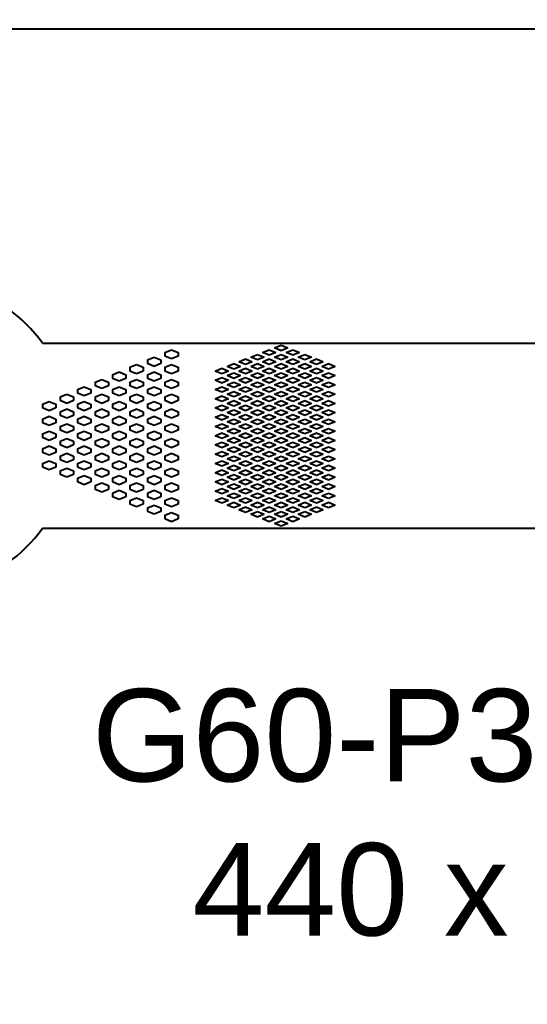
# Model space of a CAD drawing. Header units: inches. Extents: x -271009 to 5700, y -37000 to 38138.
# Drawn here: x -138963 to -136178, y -5405 to 0 of the extents above; entities that cross this region are included whole.
import ezdxf

# ---------------------------------------------------------------- set-up
doc = ezdxf.new("R2010")
doc.units = ezdxf.units.IN
doc.header["$MEASUREMENT"] = 0
doc.styles.get("Standard").update_dxf_attribs({"font": 'arial.ttf'})

msp = doc.modelspace()

# ---------------------------------------------------------------- linework, layer by layer
for p, q in [((-138837.1, -1776.3), (-135880.8, -1776.3)), ((-138165.7, -1827), (-138129.1, -1811.8)), ((-138165.7, -1827), (-138165.7, -1847.3)), ((-138129.1, -1811.8), (-138092.6, -1827)), ((-138092.6, -1827), (-138092.6, -1847.3)), ((-137694.7, -1852.4), (-137658.2, -1837.2)), ((-137658.2, -1837.2), (-137621.6, -1852.4)), ((-137629.8, -1827), (-137593.2, -1811.8)), ((-137593.2, -1842.2), (-137629.8, -1827)), ((-137593.2, -1811.8), (-137556.7, -1827)), ((-137556.7, -1827), (-137593.2, -1842.2)), ((-137564.8, -1801.6), (-137528.3, -1786.4)), ((-137528.3, -1816.9), (-137564.8, -1801.6)), ((-137564.8, -1852.4), (-137528.3, -1837.2)), ((-137528.3, -1786.4), (-137491.7, -1801.6)), ((-137491.7, -1801.6), (-137528.3, -1816.9)), ((-137528.3, -1837.2), (-137491.7, -1852.4)), ((-137499.8, -1827), (-137463.3, -1811.8)), ((-137463.3, -1842.2), (-137499.8, -1827)), ((-137463.3, -1811.8), (-137426.8, -1827)), ((-137426.8, -1827), (-137463.3, -1842.2)), ((-137434.9, -1852.4), (-137398.3, -1837.2)), ((-137398.3, -1837.2), (-137361.8, -1852.4)), ((-138261.6, -1867.6), (-138225.1, -1852.4)), ((-138261.6, -1867.6), (-138261.6, -1887.9)), ((-138225.1, -1903.1), (-138261.6, -1887.9)), ((-138225.1, -1852.4), (-138188.5, -1867.6)), ((-138188.5, -1887.9), (-138225.1, -1903.1)), ((-138188.5, -1867.6), (-138188.5, -1887.9)), ((-138129.1, -1862.5), (-138165.7, -1847.3)), ((-138092.6, -1847.3), (-138129.1, -1862.5)), ((-137824.6, -1903.1), (-137788.1, -1887.9)), ((-137788.1, -1887.9), (-137751.6, -1903.1)), ((-137759.7, -1877.8), (-137723.1, -1862.5)), ((-137723.1, -1893), (-137759.7, -1877.8)), ((-137723.1, -1862.5), (-137686.6, -1877.8)), ((-137686.6, -1877.8), (-137723.1, -1893)), ((-137658.2, -1867.6), (-137694.7, -1852.4)), ((-137694.7, -1903.1), (-137658.2, -1887.9)), ((-137621.6, -1852.4), (-137658.2, -1867.6)), ((-137658.2, -1887.9), (-137621.6, -1903.1)), ((-137629.8, -1877.8), (-137593.2, -1862.5)), ((-137593.2, -1893), (-137629.8, -1877.8)), ((-137593.2, -1862.5), (-137556.7, -1877.8)), ((-137556.7, -1877.8), (-137593.2, -1893)), ((-137528.3, -1867.6), (-137564.8, -1852.4)), ((-137564.8, -1903.1), (-137528.3, -1887.9)), ((-137491.7, -1852.4), (-137528.3, -1867.6)), ((-137528.3, -1887.9), (-137491.7, -1903.1)), ((-137499.8, -1877.8), (-137463.3, -1862.5)), ((-137463.3, -1893), (-137499.8, -1877.8)), ((-137463.3, -1862.5), (-137426.8, -1877.8)), ((-137426.8, -1877.8), (-137463.3, -1893)), ((-137398.3, -1867.6), (-137434.9, -1852.4)), ((-137434.9, -1903.1), (-137398.3, -1887.9)), ((-137361.8, -1852.4), (-137398.3, -1867.6)), ((-137398.3, -1887.9), (-137361.8, -1903.1)), ((-137369.9, -1877.8), (-137333.4, -1862.5)), ((-137333.4, -1893), (-137369.9, -1877.8)), ((-137333.4, -1862.5), (-137296.8, -1877.8)), ((-137296.8, -1877.8), (-137333.4, -1893)), ((-137305, -1903.1), (-137268.4, -1887.9)), ((-137268.4, -1887.9), (-137231.9, -1903.1)), ((-138453.4, -1948.8), (-138416.9, -1933.6)), ((-138416.9, -1933.6), (-138380.4, -1948.8)), ((-138357.5, -1908.2), (-138321, -1893)), ((-138357.5, -1908.2), (-138357.5, -1928.5)), ((-138321, -1943.7), (-138357.5, -1928.5)), ((-138321, -1893), (-138284.4, -1908.2)), ((-138284.4, -1928.5), (-138321, -1943.7)), ((-138284.4, -1908.2), (-138284.4, -1928.5)), ((-138261.6, -1948.8), (-138225.1, -1933.6)), ((-138225.1, -1933.6), (-138188.5, -1948.8)), ((-138165.7, -1908.2), (-138129.1, -1893)), ((-138165.7, -1908.2), (-138165.7, -1928.5)), ((-138129.1, -1943.7), (-138165.7, -1928.5)), ((-138129.1, -1893), (-138092.6, -1908.2)), ((-138092.6, -1928.5), (-138129.1, -1943.7)), ((-138092.6, -1908.2), (-138092.6, -1928.5)), ((-137889.6, -1928.5), (-137853.1, -1913.3)), ((-137853.1, -1943.7), (-137889.6, -1928.5)), ((-137853.1, -1913.3), (-137816.5, -1928.5)), ((-137816.5, -1928.5), (-137853.1, -1943.7)), ((-137788.1, -1918.4), (-137824.6, -1903.1)), ((-137824.6, -1953.9), (-137788.1, -1938.7)), ((-137751.6, -1903.1), (-137788.1, -1918.4)), ((-137788.1, -1938.7), (-137751.6, -1953.9)), ((-137759.7, -1928.5), (-137723.1, -1913.3)), ((-137723.1, -1943.7), (-137759.7, -1928.5)), ((-137723.1, -1913.3), (-137686.6, -1928.5)), ((-137686.6, -1928.5), (-137723.1, -1943.7)), ((-137658.2, -1918.4), (-137694.7, -1903.1)), ((-137694.7, -1953.9), (-137658.2, -1938.7)), ((-137621.6, -1903.1), (-137658.2, -1918.4)), ((-137658.2, -1938.7), (-137621.6, -1953.9)), ((-137629.8, -1928.5), (-137593.2, -1913.3)), ((-137593.2, -1943.7), (-137629.8, -1928.5)), ((-137593.2, -1913.3), (-137556.7, -1928.5)), ((-137556.7, -1928.5), (-137593.2, -1943.7)), ((-137528.3, -1918.4), (-137564.8, -1903.1)), ((-137564.8, -1953.9), (-137528.3, -1938.7)), ((-137491.7, -1903.1), (-137528.3, -1918.4)), ((-137528.3, -1938.7), (-137491.7, -1953.9)), ((-137499.8, -1928.5), (-137463.3, -1913.3)), ((-137463.3, -1943.7), (-137499.8, -1928.5)), ((-137463.3, -1913.3), (-137426.8, -1928.5)), ((-137426.8, -1928.5), (-137463.3, -1943.7)), ((-137398.3, -1918.4), (-137434.9, -1903.1)), ((-137434.9, -1953.9), (-137398.3, -1938.7)), ((-137361.8, -1903.1), (-137398.3, -1918.4)), ((-137398.3, -1938.7), (-137361.8, -1953.9)), ((-137369.9, -1928.5), (-137333.4, -1913.3)), ((-137333.4, -1943.7), (-137369.9, -1928.5)), ((-137333.4, -1913.3), (-137296.8, -1928.5)), ((-137296.8, -1928.5), (-137333.4, -1943.7)), ((-137268.4, -1918.4), (-137305, -1903.1)), ((-137305, -1953.9), (-137268.4, -1938.7)), ((-137231.9, -1903.1), (-137268.4, -1918.4)), ((-137268.4, -1938.7), (-137231.9, -1953.9)), ((-138549.4, -1989.4), (-138512.8, -1974.2)), ((-138549.4, -1989.4), (-138549.4, -2009.7)), ((-138512.8, -1974.2), (-138476.3, -1989.4)), ((-138476.3, -1989.4), (-138476.3, -2009.7)), ((-138453.4, -1948.8), (-138453.4, -1969.1)), ((-138416.9, -1984.3), (-138453.4, -1969.1)), ((-138380.4, -1969.1), (-138416.9, -1984.3)), ((-138380.4, -1948.8), (-138380.4, -1969.1)), ((-138357.5, -1989.4), (-138321, -1974.2)), ((-138357.5, -1989.4), (-138357.5, -2009.7)), ((-138321, -1974.2), (-138284.4, -1989.4)), ((-138284.4, -1989.4), (-138284.4, -2009.7)), ((-138261.6, -1948.8), (-138261.6, -1969.1)), ((-138225.1, -1984.3), (-138261.6, -1969.1)), ((-138188.5, -1969.1), (-138225.1, -1984.3)), ((-138188.5, -1948.8), (-138188.5, -1969.1)), ((-138165.7, -1989.4), (-138129.1, -1974.2)), ((-138165.7, -1989.4), (-138165.7, -2009.7)), ((-138129.1, -1974.2), (-138092.6, -1989.4)), ((-138092.6, -1989.4), (-138092.6, -2009.7)), ((-137889.6, -1979.3), (-137853.1, -1964)), ((-137853.1, -1994.5), (-137889.6, -1979.3)), ((-137853.1, -1964), (-137816.5, -1979.3)), ((-137816.5, -1979.3), (-137853.1, -1994.5)), ((-137788.1, -1969.1), (-137824.6, -1953.9)), ((-137824.6, -2004.6), (-137788.1, -1989.4)), ((-137751.6, -1953.9), (-137788.1, -1969.1)), ((-137788.1, -1989.4), (-137751.6, -2004.6)), ((-137759.7, -1979.3), (-137723.1, -1964)), ((-137723.1, -1994.5), (-137759.7, -1979.3)), ((-137723.1, -1964), (-137686.6, -1979.3)), ((-137686.6, -1979.3), (-137723.1, -1994.5)), ((-137658.2, -1969.1), (-137694.7, -1953.9)), ((-137694.7, -2004.6), (-137658.2, -1989.4)), ((-137621.6, -1953.9), (-137658.2, -1969.1)), ((-137658.2, -1989.4), (-137621.6, -2004.6)), ((-137629.8, -1979.3), (-137593.2, -1964)), ((-137593.2, -1994.5), (-137629.8, -1979.3)), ((-137593.2, -1964), (-137556.7, -1979.3)), ((-137556.7, -1979.3), (-137593.2, -1994.5)), ((-137528.3, -1969.1), (-137564.8, -1953.9)), ((-137564.8, -2004.6), (-137528.3, -1989.4)), ((-137491.7, -1953.9), (-137528.3, -1969.1)), ((-137528.3, -1989.4), (-137491.7, -2004.6)), ((-137499.8, -1979.3), (-137463.3, -1964)), ((-137463.3, -1994.5), (-137499.8, -1979.3)), ((-137463.3, -1964), (-137426.8, -1979.3)), ((-137426.8, -1979.3), (-137463.3, -1994.5)), ((-137398.3, -1969.1), (-137434.9, -1953.9)), ((-137434.9, -2004.6), (-137398.3, -1989.4)), ((-137361.8, -1953.9), (-137398.3, -1969.1)), ((-137398.3, -1989.4), (-137361.8, -2004.6)), ((-137369.9, -1979.3), (-137333.4, -1964)), ((-137333.4, -1994.5), (-137369.9, -1979.3)), ((-137333.4, -1964), (-137296.8, -1979.3)), ((-137296.8, -1979.3), (-137333.4, -1994.5)), ((-137268.4, -1969.1), (-137305, -1953.9)), ((-137305, -2004.6), (-137268.4, -1989.4)), ((-137231.9, -1953.9), (-137268.4, -1969.1)), ((-137268.4, -1989.4), (-137231.9, -2004.6)), ((-138645.3, -2030), (-138608.7, -2014.8)), ((-138645.3, -2030), (-138645.3, -2050.3)), ((-138608.7, -2065.5), (-138645.3, -2050.3)), ((-138608.7, -2014.8), (-138572.2, -2030)), ((-138572.2, -2050.3), (-138608.7, -2065.5)), ((-138572.2, -2030), (-138572.2, -2050.3)), ((-138512.8, -2024.9), (-138549.4, -2009.7)), ((-138476.3, -2009.7), (-138512.8, -2024.9)), ((-138453.4, -2030), (-138416.9, -2014.8)), ((-138453.4, -2030), (-138453.4, -2050.3)), ((-138416.9, -2065.5), (-138453.4, -2050.3)), ((-138416.9, -2014.8), (-138380.4, -2030)), ((-138380.4, -2050.3), (-138416.9, -2065.5)), ((-138380.4, -2030), (-138380.4, -2050.3)), ((-138321, -2024.9), (-138357.5, -2009.7)), ((-138284.4, -2009.7), (-138321, -2024.9)), ((-138261.6, -2030), (-138225.1, -2014.8)), ((-138261.6, -2030), (-138261.6, -2050.3)), ((-138225.1, -2065.5), (-138261.6, -2050.3)), ((-138225.1, -2014.8), (-138188.5, -2030)), ((-138188.5, -2050.3), (-138225.1, -2065.5)), ((-138188.5, -2030), (-138188.5, -2050.3)), ((-138129.1, -2024.9), (-138165.7, -2009.7)), ((-138092.6, -2009.7), (-138129.1, -2024.9)), ((-137889.6, -2030), (-137853.1, -2014.8)), ((-137853.1, -2045.2), (-137889.6, -2030)), ((-137853.1, -2014.8), (-137816.5, -2030)), ((-137816.5, -2030), (-137853.1, -2045.2)), ((-137788.1, -2019.9), (-137824.6, -2004.6)), ((-137824.6, -2055.4), (-137788.1, -2040.2)), ((-137751.6, -2004.6), (-137788.1, -2019.9)), ((-137788.1, -2040.2), (-137751.6, -2055.4)), ((-137759.7, -2030), (-137723.1, -2014.8)), ((-137723.1, -2045.2), (-137759.7, -2030)), ((-137723.1, -2014.8), (-137686.6, -2030)), ((-137686.6, -2030), (-137723.1, -2045.2)), ((-137658.2, -2019.9), (-137694.7, -2004.6)), ((-137694.7, -2055.4), (-137658.2, -2040.2)), ((-137621.6, -2004.6), (-137658.2, -2019.9)), ((-137658.2, -2040.2), (-137621.6, -2055.4)), ((-137629.8, -2030), (-137593.2, -2014.8)), ((-137593.2, -2045.2), (-137629.8, -2030)), ((-137593.2, -2014.8), (-137556.7, -2030)), ((-137556.7, -2030), (-137593.2, -2045.2)), ((-137528.3, -2019.9), (-137564.8, -2004.6)), ((-137564.8, -2055.4), (-137528.3, -2040.2)), ((-137491.7, -2004.6), (-137528.3, -2019.9)), ((-137528.3, -2040.2), (-137491.7, -2055.4)), ((-137499.8, -2030), (-137463.3, -2014.8)), ((-137463.3, -2045.2), (-137499.8, -2030)), ((-137463.3, -2014.8), (-137426.8, -2030)), ((-137426.8, -2030), (-137463.3, -2045.2)), ((-137398.3, -2019.9), (-137434.9, -2004.6)), ((-137434.9, -2055.4), (-137398.3, -2040.2)), ((-137361.8, -2004.6), (-137398.3, -2019.9)), ((-137398.3, -2040.2), (-137361.8, -2055.4)), ((-137369.9, -2030), (-137333.4, -2014.8)), ((-137333.4, -2045.2), (-137369.9, -2030)), ((-137333.4, -2014.8), (-137296.8, -2030)), ((-137296.8, -2030), (-137333.4, -2045.2)), ((-137268.4, -2019.9), (-137305, -2004.6)), ((-137305, -2055.4), (-137268.4, -2040.2)), ((-137231.9, -2004.6), (-137268.4, -2019.9)), ((-137268.4, -2040.2), (-137231.9, -2055.4)), ((-138837.1, -2111.2), (-138800.6, -2096)), ((-138800.6, -2096), (-138764, -2111.2)), ((-138741.2, -2070.6), (-138704.6, -2055.4)), ((-138741.2, -2070.6), (-138741.2, -2090.9)), ((-138704.6, -2106.1), (-138741.2, -2090.9)), ((-138704.6, -2055.4), (-138668.1, -2070.6)), ((-138668.1, -2090.9), (-138704.6, -2106.1)), ((-138668.1, -2070.6), (-138668.1, -2090.9)), ((-138645.3, -2111.2), (-138608.7, -2096)), ((-138608.7, -2096), (-138572.2, -2111.2)), ((-138549.4, -2070.6), (-138512.8, -2055.4)), ((-138549.4, -2070.6), (-138549.4, -2090.9)), ((-138512.8, -2106.1), (-138549.4, -2090.9)), ((-138512.8, -2055.4), (-138476.3, -2070.6)), ((-138476.3, -2090.9), (-138512.8, -2106.1)), ((-138476.3, -2070.6), (-138476.3, -2090.9)), ((-138453.4, -2111.2), (-138416.9, -2096)), ((-138416.9, -2096), (-138380.4, -2111.2)), ((-138357.5, -2070.6), (-138321, -2055.4)), ((-138357.5, -2070.6), (-138357.5, -2090.9)), ((-138321, -2106.1), (-138357.5, -2090.9)), ((-138321, -2055.4), (-138284.4, -2070.6)), ((-138284.4, -2090.9), (-138321, -2106.1)), ((-138284.4, -2070.6), (-138284.4, -2090.9)), ((-138261.6, -2111.2), (-138225.1, -2096)), ((-138225.1, -2096), (-138188.5, -2111.2)), ((-138165.7, -2070.6), (-138129.1, -2055.4)), ((-138165.7, -2070.6), (-138165.7, -2090.9)), ((-138129.1, -2106.1), (-138165.7, -2090.9)), ((-138129.1, -2055.4), (-138092.6, -2070.6)), ((-138092.6, -2090.9), (-138129.1, -2106.1)), ((-138092.6, -2070.6), (-138092.6, -2090.9)), ((-137889.6, -2080.8), (-137853.1, -2065.5)), ((-137853.1, -2096), (-137889.6, -2080.8)), ((-137853.1, -2065.5), (-137816.5, -2080.8)), ((-137816.5, -2080.8), (-137853.1, -2096)), ((-137788.1, -2070.6), (-137824.6, -2055.4)), ((-137824.6, -2106.1), (-137788.1, -2090.9)), ((-137788.1, -2121.4), (-137824.6, -2106.1)), ((-137751.6, -2055.4), (-137788.1, -2070.6)), ((-137788.1, -2090.9), (-137751.6, -2106.1)), ((-137751.6, -2106.1), (-137788.1, -2121.4)), ((-137759.7, -2080.8), (-137723.1, -2065.5)), ((-137723.1, -2096), (-137759.7, -2080.8)), ((-137723.1, -2065.5), (-137686.6, -2080.8)), ((-137686.6, -2080.8), (-137723.1, -2096)), ((-137658.2, -2070.6), (-137694.7, -2055.4)), ((-137694.7, -2106.1), (-137658.2, -2090.9)), ((-137658.2, -2121.4), (-137694.7, -2106.1)), ((-137621.6, -2055.4), (-137658.2, -2070.6)), ((-137658.2, -2090.9), (-137621.6, -2106.1)), ((-137621.6, -2106.1), (-137658.2, -2121.4)), ((-137629.8, -2080.8), (-137593.2, -2065.5)), ((-137593.2, -2096), (-137629.8, -2080.8)), ((-137593.2, -2065.5), (-137556.7, -2080.8)), ((-137556.7, -2080.8), (-137593.2, -2096)), ((-137528.3, -2070.6), (-137564.8, -2055.4)), ((-137564.8, -2106.1), (-137528.3, -2090.9)), ((-137528.3, -2121.4), (-137564.8, -2106.1)), ((-137491.7, -2055.4), (-137528.3, -2070.6)), ((-137528.3, -2090.9), (-137491.7, -2106.1)), ((-137491.7, -2106.1), (-137528.3, -2121.4)), ((-137499.8, -2080.8), (-137463.3, -2065.5)), ((-137463.3, -2096), (-137499.8, -2080.8)), ((-137463.3, -2065.5), (-137426.8, -2080.8)), ((-137426.8, -2080.8), (-137463.3, -2096)), ((-137398.3, -2070.6), (-137434.9, -2055.4)), ((-137434.9, -2106.1), (-137398.3, -2090.9)), ((-137398.3, -2121.4), (-137434.9, -2106.1)), ((-137361.8, -2055.4), (-137398.3, -2070.6)), ((-137398.3, -2090.9), (-137361.8, -2106.1)), ((-137361.8, -2106.1), (-137398.3, -2121.4)), ((-137369.9, -2080.8), (-137333.4, -2065.5)), ((-137333.4, -2096), (-137369.9, -2080.8)), ((-137333.4, -2065.5), (-137296.8, -2080.8)), ((-137296.8, -2080.8), (-137333.4, -2096)), ((-137268.4, -2070.6), (-137305, -2055.4)), ((-137305, -2106.1), (-137268.4, -2090.9)), ((-137268.4, -2121.4), (-137305, -2106.1)), ((-137231.9, -2055.4), (-137268.4, -2070.6)), ((-137268.4, -2090.9), (-137231.9, -2106.1)), ((-137231.9, -2106.1), (-137268.4, -2121.4)), ((-138837.1, -2111.2), (-138837.1, -2131.5)), ((-138800.6, -2146.7), (-138837.1, -2131.5)), ((-138764, -2131.5), (-138800.6, -2146.7)), ((-138764, -2111.2), (-138764, -2131.5)), ((-138741.2, -2151.8), (-138704.6, -2136.6)), ((-138741.2, -2151.8), (-138741.2, -2172.1)), ((-138704.6, -2136.6), (-138668.1, -2151.8)), ((-138668.1, -2151.8), (-138668.1, -2172.1)), ((-138645.3, -2111.2), (-138645.3, -2131.5)), ((-138608.7, -2146.7), (-138645.3, -2131.5)), ((-138572.2, -2131.5), (-138608.7, -2146.7)), ((-138572.2, -2111.2), (-138572.2, -2131.5)), ((-138549.4, -2151.8), (-138512.8, -2136.6)), ((-138549.4, -2151.8), (-138549.4, -2172.1)), ((-138512.8, -2136.6), (-138476.3, -2151.8)), ((-138476.3, -2151.8), (-138476.3, -2172.1)), ((-138453.4, -2111.2), (-138453.4, -2131.5)), ((-138416.9, -2146.7), (-138453.4, -2131.5)), ((-138380.4, -2131.5), (-138416.9, -2146.7)), ((-138380.4, -2111.2), (-138380.4, -2131.5)), ((-138357.5, -2151.8), (-138321, -2136.6)), ((-138357.5, -2151.8), (-138357.5, -2172.1)), ((-138321, -2136.6), (-138284.4, -2151.8)), ((-138284.4, -2151.8), (-138284.4, -2172.1)), ((-138261.6, -2111.2), (-138261.6, -2131.5)), ((-138225.1, -2146.7), (-138261.6, -2131.5)), ((-138188.5, -2131.5), (-138225.1, -2146.7)), ((-138188.5, -2111.2), (-138188.5, -2131.5)), ((-138165.7, -2151.8), (-138129.1, -2136.6)), ((-138165.7, -2151.8), (-138165.7, -2172.1)), ((-138129.1, -2136.6), (-138092.6, -2151.8)), ((-138092.6, -2151.8), (-138092.6, -2172.1)), ((-137889.6, -2131.5), (-137853.1, -2116.3)), ((-137853.1, -2146.7), (-137889.6, -2131.5)), ((-137853.1, -2116.3), (-137816.5, -2131.5)), ((-137816.5, -2131.5), (-137853.1, -2146.7)), ((-137824.6, -2156.9), (-137788.1, -2141.7)), ((-137788.1, -2172.1), (-137824.6, -2156.9)), ((-137788.1, -2141.7), (-137751.6, -2156.9)), ((-137751.6, -2156.9), (-137788.1, -2172.1)), ((-137759.7, -2131.5), (-137723.1, -2116.3)), ((-137723.1, -2146.7), (-137759.7, -2131.5)), ((-137723.1, -2116.3), (-137686.6, -2131.5)), ((-137686.6, -2131.5), (-137723.1, -2146.7)), ((-137694.7, -2156.9), (-137658.2, -2141.7)), ((-137658.2, -2172.1), (-137694.7, -2156.9)), ((-137658.2, -2141.7), (-137621.6, -2156.9)), ((-137621.6, -2156.9), (-137658.2, -2172.1)), ((-137629.8, -2131.5), (-137593.2, -2116.3)), ((-137593.2, -2146.7), (-137629.8, -2131.5)), ((-137593.2, -2116.3), (-137556.7, -2131.5)), ((-137556.7, -2131.5), (-137593.2, -2146.7)), ((-137564.8, -2156.9), (-137528.3, -2141.7)), ((-137528.3, -2172.1), (-137564.8, -2156.9)), ((-137528.3, -2141.7), (-137491.7, -2156.9)), ((-137491.7, -2156.9), (-137528.3, -2172.1)), ((-137499.8, -2131.5), (-137463.3, -2116.3)), ((-137463.3, -2146.7), (-137499.8, -2131.5)), ((-137463.3, -2116.3), (-137426.8, -2131.5)), ((-137426.8, -2131.5), (-137463.3, -2146.7)), ((-137434.9, -2156.9), (-137398.3, -2141.7)), ((-137398.3, -2172.1), (-137434.9, -2156.9)), ((-137398.3, -2141.7), (-137361.8, -2156.9)), ((-137361.8, -2156.9), (-137398.3, -2172.1)), ((-137369.9, -2131.5), (-137333.4, -2116.3)), ((-137333.4, -2146.7), (-137369.9, -2131.5)), ((-137333.4, -2116.3), (-137296.8, -2131.5)), ((-137296.8, -2131.5), (-137333.4, -2146.7)), ((-137305, -2156.9), (-137268.4, -2141.7)), ((-137268.4, -2172.1), (-137305, -2156.9)), ((-137268.4, -2141.7), (-137231.9, -2156.9)), ((-137231.9, -2156.9), (-137268.4, -2172.1)), ((-138837.1, -2192.4), (-138800.6, -2177.2)), ((-138837.1, -2192.4), (-138837.1, -2212.7)), ((-138800.6, -2227.9), (-138837.1, -2212.7)), ((-138800.6, -2177.2), (-138764, -2192.4)), ((-138764, -2212.7), (-138800.6, -2227.9)), ((-138764, -2192.4), (-138764, -2212.7)), ((-138704.6, -2187.3), (-138741.2, -2172.1)), ((-138668.1, -2172.1), (-138704.6, -2187.3)), ((-138645.3, -2192.4), (-138608.7, -2177.2)), ((-138645.3, -2192.4), (-138645.3, -2212.7)), ((-138608.7, -2227.9), (-138645.3, -2212.7)), ((-138608.7, -2177.2), (-138572.2, -2192.4)), ((-138572.2, -2212.7), (-138608.7, -2227.9)), ((-138572.2, -2192.4), (-138572.2, -2212.7)), ((-138512.8, -2187.3), (-138549.4, -2172.1)), ((-138476.3, -2172.1), (-138512.8, -2187.3)), ((-138453.4, -2192.4), (-138416.9, -2177.2)), ((-138453.4, -2192.4), (-138453.4, -2212.7)), ((-138416.9, -2227.9), (-138453.4, -2212.7)), ((-138416.9, -2177.2), (-138380.4, -2192.4)), ((-138380.4, -2212.7), (-138416.9, -2227.9)), ((-138380.4, -2192.4), (-138380.4, -2212.7)), ((-138321, -2187.3), (-138357.5, -2172.1)), ((-138284.4, -2172.1), (-138321, -2187.3)), ((-138261.6, -2192.4), (-138225.1, -2177.2)), ((-138261.6, -2192.4), (-138261.6, -2212.7)), ((-138225.1, -2227.9), (-138261.6, -2212.7)), ((-138225.1, -2177.2), (-138188.5, -2192.4)), ((-138188.5, -2212.7), (-138225.1, -2227.9)), ((-138188.5, -2192.4), (-138188.5, -2212.7)), ((-138129.1, -2187.3), (-138165.7, -2172.1)), ((-138092.6, -2172.1), (-138129.1, -2187.3)), ((-137889.6, -2182.3), (-137853.1, -2167)), ((-137853.1, -2197.5), (-137889.6, -2182.3)), ((-137853.1, -2167), (-137816.5, -2182.3)), ((-137816.5, -2182.3), (-137853.1, -2197.5)), ((-137824.6, -2207.6), (-137788.1, -2192.4)), ((-137788.1, -2222.9), (-137824.6, -2207.6)), ((-137788.1, -2192.4), (-137751.6, -2207.6)), ((-137751.6, -2207.6), (-137788.1, -2222.9)), ((-137759.7, -2182.3), (-137723.1, -2167)), ((-137723.1, -2197.5), (-137759.7, -2182.3)), ((-137723.1, -2167), (-137686.6, -2182.3)), ((-137686.6, -2182.3), (-137723.1, -2197.5)), ((-137694.7, -2207.6), (-137658.2, -2192.4)), ((-137658.2, -2222.9), (-137694.7, -2207.6)), ((-137658.2, -2192.4), (-137621.6, -2207.6)), ((-137621.6, -2207.6), (-137658.2, -2222.9)), ((-137629.8, -2182.3), (-137593.2, -2167)), ((-137593.2, -2197.5), (-137629.8, -2182.3)), ((-137593.2, -2167), (-137556.7, -2182.3)), ((-137556.7, -2182.3), (-137593.2, -2197.5)), ((-137564.8, -2207.6), (-137528.3, -2192.4)), ((-137528.3, -2222.9), (-137564.8, -2207.6)), ((-137528.3, -2192.4), (-137491.7, -2207.6)), ((-137491.7, -2207.6), (-137528.3, -2222.9)), ((-137499.8, -2182.3), (-137463.3, -2167)), ((-137463.3, -2197.5), (-137499.8, -2182.3)), ((-137463.3, -2167), (-137426.8, -2182.3)), ((-137426.8, -2182.3), (-137463.3, -2197.5)), ((-137434.9, -2207.6), (-137398.3, -2192.4)), ((-137398.3, -2222.9), (-137434.9, -2207.6)), ((-137398.3, -2192.4), (-137361.8, -2207.6)), ((-137361.8, -2207.6), (-137398.3, -2222.9)), ((-137369.9, -2182.3), (-137333.4, -2167)), ((-137333.4, -2197.5), (-137369.9, -2182.3)), ((-137333.4, -2167), (-137296.8, -2182.3)), ((-137296.8, -2182.3), (-137333.4, -2197.5)), ((-137305, -2207.6), (-137268.4, -2192.4)), ((-137268.4, -2222.9), (-137305, -2207.6)), ((-137268.4, -2192.4), (-137231.9, -2207.6)), ((-137231.9, -2207.6), (-137268.4, -2222.9)), ((-138837.1, -2273.6), (-138800.6, -2258.4)), ((-138800.6, -2258.4), (-138764, -2273.6)), ((-138741.2, -2233), (-138704.6, -2217.8)), ((-138741.2, -2233), (-138741.2, -2253.3)), ((-138704.6, -2268.5), (-138741.2, -2253.3)), ((-138704.6, -2217.8), (-138668.1, -2233)), ((-138668.1, -2253.3), (-138704.6, -2268.5)), ((-138668.1, -2233), (-138668.1, -2253.3)), ((-138645.3, -2273.6), (-138608.7, -2258.4)), ((-138608.7, -2258.4), (-138572.2, -2273.6)), ((-138549.4, -2233), (-138512.8, -2217.8)), ((-138549.4, -2233), (-138549.4, -2253.3)), ((-138512.8, -2268.5), (-138549.4, -2253.3)), ((-138512.8, -2217.8), (-138476.3, -2233)), ((-138476.3, -2253.3), (-138512.8, -2268.5)), ((-138476.3, -2233), (-138476.3, -2253.3)), ((-138453.4, -2273.6), (-138416.9, -2258.4)), ((-138416.9, -2258.4), (-138380.4, -2273.6)), ((-138357.5, -2233), (-138321, -2217.8)), ((-138357.5, -2233), (-138357.5, -2253.3)), ((-138321, -2268.5), (-138357.5, -2253.3)), ((-138321, -2217.8), (-138284.4, -2233)), ((-138284.4, -2253.3), (-138321, -2268.5)), ((-138284.4, -2233), (-138284.4, -2253.3)), ((-138261.6, -2273.6), (-138225.1, -2258.4)), ((-138225.1, -2258.4), (-138188.5, -2273.6)), ((-138165.7, -2233), (-138129.1, -2217.8)), ((-138165.7, -2233), (-138165.7, -2253.3)), ((-138129.1, -2268.5), (-138165.7, -2253.3)), ((-138129.1, -2217.8), (-138092.6, -2233)), ((-138092.6, -2253.3), (-138129.1, -2268.5)), ((-138092.6, -2233), (-138092.6, -2253.3)), ((-137889.6, -2233), (-137853.1, -2217.8)), ((-137853.1, -2248.2), (-137889.6, -2233)), ((-137889.6, -2283.8), (-137853.1, -2268.5)), ((-137853.1, -2217.8), (-137816.5, -2233)), ((-137816.5, -2233), (-137853.1, -2248.2)), ((-137853.1, -2268.5), (-137816.5, -2283.8)), ((-137824.6, -2258.4), (-137788.1, -2243.2)), ((-137788.1, -2273.6), (-137824.6, -2258.4)), ((-137788.1, -2243.2), (-137751.6, -2258.4)), ((-137751.6, -2258.4), (-137788.1, -2273.6)), ((-137759.7, -2233), (-137723.1, -2217.8)), ((-137723.1, -2248.2), (-137759.7, -2233)), ((-137759.7, -2283.8), (-137723.1, -2268.5)), ((-137723.1, -2217.8), (-137686.6, -2233)), ((-137686.6, -2233), (-137723.1, -2248.2)), ((-137723.1, -2268.5), (-137686.6, -2283.8)), ((-137694.7, -2258.4), (-137658.2, -2243.2)), ((-137658.2, -2273.6), (-137694.7, -2258.4)), ((-137658.2, -2243.2), (-137621.6, -2258.4)), ((-137621.6, -2258.4), (-137658.2, -2273.6)), ((-137629.8, -2233), (-137593.2, -2217.8)), ((-137593.2, -2248.2), (-137629.8, -2233)), ((-137629.8, -2283.8), (-137593.2, -2268.5)), ((-137593.2, -2217.8), (-137556.7, -2233)), ((-137556.7, -2233), (-137593.2, -2248.2)), ((-137593.2, -2268.5), (-137556.7, -2283.8)), ((-137564.8, -2258.4), (-137528.3, -2243.2)), ((-137528.3, -2273.6), (-137564.8, -2258.4)), ((-137528.3, -2243.2), (-137491.7, -2258.4)), ((-137491.7, -2258.4), (-137528.3, -2273.6)), ((-137499.8, -2233), (-137463.3, -2217.8)), ((-137463.3, -2248.2), (-137499.8, -2233)), ((-137499.8, -2283.8), (-137463.3, -2268.5)), ((-137463.3, -2217.8), (-137426.8, -2233)), ((-137426.8, -2233), (-137463.3, -2248.2)), ((-137463.3, -2268.5), (-137426.8, -2283.8)), ((-137434.9, -2258.4), (-137398.3, -2243.2)), ((-137398.3, -2273.6), (-137434.9, -2258.4)), ((-137398.3, -2243.2), (-137361.8, -2258.4)), ((-137361.8, -2258.4), (-137398.3, -2273.6)), ((-137369.9, -2233), (-137333.4, -2217.8)), ((-137333.4, -2248.2), (-137369.9, -2233)), ((-137369.9, -2283.8), (-137333.4, -2268.5)), ((-137333.4, -2217.8), (-137296.8, -2233)), ((-137296.8, -2233), (-137333.4, -2248.2)), ((-137333.4, -2268.5), (-137296.8, -2283.8)), ((-137305, -2258.4), (-137268.4, -2243.2)), ((-137268.4, -2273.6), (-137305, -2258.4)), ((-137268.4, -2243.2), (-137231.9, -2258.4)), ((-137231.9, -2258.4), (-137268.4, -2273.6)), ((-138837.1, -2273.6), (-138837.1, -2293.9)), ((-138800.6, -2309.1), (-138837.1, -2293.9)), ((-138764, -2293.9), (-138800.6, -2309.1)), ((-138764, -2273.6), (-138764, -2293.9)), ((-138741.2, -2314.2), (-138704.6, -2299)), ((-138741.2, -2314.2), (-138741.2, -2334.5)), ((-138704.6, -2299), (-138668.1, -2314.2)), ((-138668.1, -2314.2), (-138668.1, -2334.5)), ((-138645.3, -2273.6), (-138645.3, -2293.9)), ((-138608.7, -2309.1), (-138645.3, -2293.9)), ((-138572.2, -2293.9), (-138608.7, -2309.1)), ((-138572.2, -2273.6), (-138572.2, -2293.9)), ((-138549.4, -2314.2), (-138512.8, -2299)), ((-138549.4, -2314.2), (-138549.4, -2334.5)), ((-138512.8, -2299), (-138476.3, -2314.2)), ((-138476.3, -2314.2), (-138476.3, -2334.5)), ((-138453.4, -2273.6), (-138453.4, -2293.9)), ((-138416.9, -2309.1), (-138453.4, -2293.9)), ((-138380.4, -2293.9), (-138416.9, -2309.1)), ((-138380.4, -2273.6), (-138380.4, -2293.9)), ((-138357.5, -2314.2), (-138321, -2299)), ((-138357.5, -2314.2), (-138357.5, -2334.5)), ((-138321, -2299), (-138284.4, -2314.2)), ((-138284.4, -2314.2), (-138284.4, -2334.5)), ((-138261.6, -2273.6), (-138261.6, -2293.9)), ((-138225.1, -2309.1), (-138261.6, -2293.9)), ((-138188.5, -2293.9), (-138225.1, -2309.1)), ((-138188.5, -2273.6), (-138188.5, -2293.9)), ((-138165.7, -2314.2), (-138129.1, -2299)), ((-138165.7, -2314.2), (-138165.7, -2334.5)), ((-138129.1, -2299), (-138092.6, -2314.2)), ((-138092.6, -2314.2), (-138092.6, -2334.5)), ((-137853.1, -2299), (-137889.6, -2283.8)), ((-137889.6, -2334.5), (-137853.1, -2319.3)), ((-137816.5, -2283.8), (-137853.1, -2299)), ((-137853.1, -2319.3), (-137816.5, -2334.5)), ((-137824.6, -2309.1), (-137788.1, -2293.9)), ((-137788.1, -2324.4), (-137824.6, -2309.1)), ((-137788.1, -2293.9), (-137751.6, -2309.1)), ((-137751.6, -2309.1), (-137788.1, -2324.4)), ((-137723.1, -2299), (-137759.7, -2283.8)), ((-137759.7, -2334.5), (-137723.1, -2319.3)), ((-137686.6, -2283.8), (-137723.1, -2299)), ((-137723.1, -2319.3), (-137686.6, -2334.5)), ((-137694.7, -2309.1), (-137658.2, -2293.9)), ((-137658.2, -2324.4), (-137694.7, -2309.1)), ((-137658.2, -2293.9), (-137621.6, -2309.1)), ((-137621.6, -2309.1), (-137658.2, -2324.4)), ((-137593.2, -2299), (-137629.8, -2283.8)), ((-137629.8, -2334.5), (-137593.2, -2319.3)), ((-137556.7, -2283.8), (-137593.2, -2299)), ((-137593.2, -2319.3), (-137556.7, -2334.5)), ((-137564.8, -2309.1), (-137528.3, -2293.9)), ((-137528.3, -2324.4), (-137564.8, -2309.1)), ((-137528.3, -2293.9), (-137491.7, -2309.1)), ((-137491.7, -2309.1), (-137528.3, -2324.4)), ((-137463.3, -2299), (-137499.8, -2283.8)), ((-137499.8, -2334.5), (-137463.3, -2319.3)), ((-137426.8, -2283.8), (-137463.3, -2299)), ((-137463.3, -2319.3), (-137426.8, -2334.5)), ((-137434.9, -2309.1), (-137398.3, -2293.9)), ((-137398.3, -2324.4), (-137434.9, -2309.1)), ((-137398.3, -2293.9), (-137361.8, -2309.1)), ((-137361.8, -2309.1), (-137398.3, -2324.4)), ((-137333.4, -2299), (-137369.9, -2283.8)), ((-137369.9, -2334.5), (-137333.4, -2319.3)), ((-137296.8, -2283.8), (-137333.4, -2299)), ((-137333.4, -2319.3), (-137296.8, -2334.5)), ((-137305, -2309.1), (-137268.4, -2293.9)), ((-137268.4, -2324.4), (-137305, -2309.1)), ((-137268.4, -2293.9), (-137231.9, -2309.1)), ((-137231.9, -2309.1), (-137268.4, -2324.4)), ((-138837.1, -2354.8), (-138800.6, -2339.6)), ((-138837.1, -2354.8), (-138837.1, -2375.1)), ((-138800.6, -2390.3), (-138837.1, -2375.1)), ((-138800.6, -2339.6), (-138764, -2354.8)), ((-138764, -2375.1), (-138800.6, -2390.3)), ((-138764, -2354.8), (-138764, -2375.1)), ((-138704.6, -2349.7), (-138741.2, -2334.5)), ((-138668.1, -2334.5), (-138704.6, -2349.7)), ((-138645.3, -2354.8), (-138608.7, -2339.6)), ((-138645.3, -2354.8), (-138645.3, -2375.1)), ((-138608.7, -2390.3), (-138645.3, -2375.1)), ((-138608.7, -2339.6), (-138572.2, -2354.8)), ((-138572.2, -2375.1), (-138608.7, -2390.3)), ((-138572.2, -2354.8), (-138572.2, -2375.1)), ((-138512.8, -2349.7), (-138549.4, -2334.5)), ((-138476.3, -2334.5), (-138512.8, -2349.7)), ((-138453.4, -2354.8), (-138416.9, -2339.6)), ((-138453.4, -2354.8), (-138453.4, -2375.1)), ((-138416.9, -2390.3), (-138453.4, -2375.1)), ((-138416.9, -2339.6), (-138380.4, -2354.8)), ((-138380.4, -2375.1), (-138416.9, -2390.3)), ((-138380.4, -2354.8), (-138380.4, -2375.1)), ((-138321, -2349.7), (-138357.5, -2334.5)), ((-138284.4, -2334.5), (-138321, -2349.7)), ((-138261.6, -2354.8), (-138225.1, -2339.6)), ((-138261.6, -2354.8), (-138261.6, -2375.1)), ((-138225.1, -2390.3), (-138261.6, -2375.1)), ((-138225.1, -2339.6), (-138188.5, -2354.8)), ((-138188.5, -2375.1), (-138225.1, -2390.3)), ((-138188.5, -2354.8), (-138188.5, -2375.1)), ((-138129.1, -2349.7), (-138165.7, -2334.5)), ((-138092.6, -2334.5), (-138129.1, -2349.7)), ((-137853.1, -2349.7), (-137889.6, -2334.5)), ((-137889.6, -2385.3), (-137853.1, -2370)), ((-137816.5, -2334.5), (-137853.1, -2349.7)), ((-137853.1, -2370), (-137816.5, -2385.3)), ((-137824.6, -2359.9), (-137788.1, -2344.7)), ((-137788.1, -2375.1), (-137824.6, -2359.9)), ((-137788.1, -2344.7), (-137751.6, -2359.9)), ((-137751.6, -2359.9), (-137788.1, -2375.1)), ((-137723.1, -2349.7), (-137759.7, -2334.5)), ((-137759.7, -2385.3), (-137723.1, -2370)), ((-137686.6, -2334.5), (-137723.1, -2349.7)), ((-137723.1, -2370), (-137686.6, -2385.3)), ((-137694.7, -2359.9), (-137658.2, -2344.7)), ((-137658.2, -2375.1), (-137694.7, -2359.9)), ((-137658.2, -2344.7), (-137621.6, -2359.9)), ((-137621.6, -2359.9), (-137658.2, -2375.1)), ((-137593.2, -2349.7), (-137629.8, -2334.5)), ((-137629.8, -2385.3), (-137593.2, -2370)), ((-137556.7, -2334.5), (-137593.2, -2349.7)), ((-137593.2, -2370), (-137556.7, -2385.3)), ((-137564.8, -2359.9), (-137528.3, -2344.7)), ((-137528.3, -2375.1), (-137564.8, -2359.9)), ((-137528.3, -2344.7), (-137491.7, -2359.9)), ((-137491.7, -2359.9), (-137528.3, -2375.1)), ((-137463.3, -2349.7), (-137499.8, -2334.5)), ((-137499.8, -2385.3), (-137463.3, -2370)), ((-137426.8, -2334.5), (-137463.3, -2349.7)), ((-137463.3, -2370), (-137426.8, -2385.3)), ((-137434.9, -2359.9), (-137398.3, -2344.7)), ((-137398.3, -2375.1), (-137434.9, -2359.9)), ((-137398.3, -2344.7), (-137361.8, -2359.9)), ((-137361.8, -2359.9), (-137398.3, -2375.1)), ((-137333.4, -2349.7), (-137369.9, -2334.5)), ((-137369.9, -2385.3), (-137333.4, -2370)), ((-137296.8, -2334.5), (-137333.4, -2349.7)), ((-137333.4, -2370), (-137296.8, -2385.3)), ((-137305, -2359.9), (-137268.4, -2344.7)), ((-137268.4, -2375.1), (-137305, -2359.9)), ((-137268.4, -2344.7), (-137231.9, -2359.9)), ((-137231.9, -2359.9), (-137268.4, -2375.1)), ((-138837.1, -2436), (-138800.6, -2420.8)), ((-138800.6, -2420.8), (-138764, -2436)), ((-138741.2, -2395.4), (-138704.6, -2380.2)), ((-138741.2, -2395.4), (-138741.2, -2415.7)), ((-138704.6, -2430.9), (-138741.2, -2415.7)), ((-138704.6, -2380.2), (-138668.1, -2395.4)), ((-138668.1, -2415.7), (-138704.6, -2430.9)), ((-138668.1, -2395.4), (-138668.1, -2415.7)), ((-138645.3, -2436), (-138608.7, -2420.8)), ((-138608.7, -2420.8), (-138572.2, -2436)), ((-138549.4, -2395.4), (-138512.8, -2380.2)), ((-138549.4, -2395.4), (-138549.4, -2415.7)), ((-138512.8, -2430.9), (-138549.4, -2415.7)), ((-138512.8, -2380.2), (-138476.3, -2395.4)), ((-138476.3, -2415.7), (-138512.8, -2430.9)), ((-138476.3, -2395.4), (-138476.3, -2415.7)), ((-138453.4, -2436), (-138416.9, -2420.8)), ((-138416.9, -2420.8), (-138380.4, -2436)), ((-138357.5, -2395.4), (-138321, -2380.2)), ((-138357.5, -2395.4), (-138357.5, -2415.7)), ((-138321, -2430.9), (-138357.5, -2415.7)), ((-138321, -2380.2), (-138284.4, -2395.4)), ((-138284.4, -2415.7), (-138321, -2430.9)), ((-138284.4, -2395.4), (-138284.4, -2415.7)), ((-138261.6, -2436), (-138225.1, -2420.8)), ((-138225.1, -2420.8), (-138188.5, -2436)), ((-138165.7, -2395.4), (-138129.1, -2380.2)), ((-138165.7, -2395.4), (-138165.7, -2415.7)), ((-138129.1, -2430.9), (-138165.7, -2415.7)), ((-138129.1, -2380.2), (-138092.6, -2395.4)), ((-138092.6, -2415.7), (-138129.1, -2430.9)), ((-138092.6, -2395.4), (-138092.6, -2415.7)), ((-137853.1, -2400.5), (-137889.6, -2385.3)), ((-137889.6, -2436), (-137853.1, -2420.8)), ((-137816.5, -2385.3), (-137853.1, -2400.5)), ((-137853.1, -2420.8), (-137816.5, -2436)), ((-137824.6, -2410.6), (-137788.1, -2395.4)), ((-137788.1, -2425.9), (-137824.6, -2410.6)), ((-137788.1, -2395.4), (-137751.6, -2410.6)), ((-137751.6, -2410.6), (-137788.1, -2425.9)), ((-137723.1, -2400.5), (-137759.7, -2385.3)), ((-137759.7, -2436), (-137723.1, -2420.8)), ((-137686.6, -2385.3), (-137723.1, -2400.5)), ((-137723.1, -2420.8), (-137686.6, -2436)), ((-137694.7, -2410.6), (-137658.2, -2395.4)), ((-137658.2, -2425.9), (-137694.7, -2410.6)), ((-137658.2, -2395.4), (-137621.6, -2410.6)), ((-137621.6, -2410.6), (-137658.2, -2425.9)), ((-137593.2, -2400.5), (-137629.8, -2385.3)), ((-137629.8, -2436), (-137593.2, -2420.8)), ((-137556.7, -2385.3), (-137593.2, -2400.5)), ((-137593.2, -2420.8), (-137556.7, -2436)), ((-137564.8, -2410.6), (-137528.3, -2395.4)), ((-137528.3, -2425.9), (-137564.8, -2410.6)), ((-137528.3, -2395.4), (-137491.7, -2410.6)), ((-137491.7, -2410.6), (-137528.3, -2425.9)), ((-137463.3, -2400.5), (-137499.8, -2385.3)), ((-137499.8, -2436), (-137463.3, -2420.8)), ((-137426.8, -2385.3), (-137463.3, -2400.5)), ((-137463.3, -2420.8), (-137426.8, -2436)), ((-137434.9, -2410.6), (-137398.3, -2395.4)), ((-137398.3, -2425.9), (-137434.9, -2410.6)), ((-137398.3, -2395.4), (-137361.8, -2410.6)), ((-137361.8, -2410.6), (-137398.3, -2425.9)), ((-137333.4, -2400.5), (-137369.9, -2385.3)), ((-137369.9, -2436), (-137333.4, -2420.8)), ((-137296.8, -2385.3), (-137333.4, -2400.5)), ((-137333.4, -2420.8), (-137296.8, -2436)), ((-137305, -2410.6), (-137268.4, -2395.4)), ((-137268.4, -2425.9), (-137305, -2410.6)), ((-137268.4, -2395.4), (-137231.9, -2410.6)), ((-137231.9, -2410.6), (-137268.4, -2425.9)), ((-138837.1, -2436), (-138837.1, -2456.3)), ((-138800.6, -2471.5), (-138837.1, -2456.3)), ((-138764, -2456.3), (-138800.6, -2471.5)), ((-138764, -2436), (-138764, -2456.3)), ((-138741.2, -2476.6), (-138704.6, -2461.4)), ((-138741.2, -2476.6), (-138741.2, -2496.9)), ((-138704.6, -2461.4), (-138668.1, -2476.6)), ((-138668.1, -2476.6), (-138668.1, -2496.9)), ((-138645.3, -2436), (-138645.3, -2456.3)), ((-138608.7, -2471.5), (-138645.3, -2456.3)), ((-138572.2, -2456.3), (-138608.7, -2471.5)), ((-138572.2, -2436), (-138572.2, -2456.3)), ((-138549.4, -2476.6), (-138512.8, -2461.4)), ((-138549.4, -2476.6), (-138549.4, -2496.9)), ((-138512.8, -2461.4), (-138476.3, -2476.6)), ((-138476.3, -2476.6), (-138476.3, -2496.9)), ((-138453.4, -2436), (-138453.4, -2456.3)), ((-138416.9, -2471.5), (-138453.4, -2456.3)), ((-138380.4, -2456.3), (-138416.9, -2471.5)), ((-138380.4, -2436), (-138380.4, -2456.3)), ((-138357.5, -2476.6), (-138321, -2461.4)), ((-138357.5, -2476.6), (-138357.5, -2496.9)), ((-138321, -2461.4), (-138284.4, -2476.6)), ((-138284.4, -2476.6), (-138284.4, -2496.9)), ((-138261.6, -2436), (-138261.6, -2456.3)), ((-138225.1, -2471.5), (-138261.6, -2456.3)), ((-138188.5, -2456.3), (-138225.1, -2471.5)), ((-138188.5, -2436), (-138188.5, -2456.3)), ((-138165.7, -2476.6), (-138129.1, -2461.4)), ((-138165.7, -2476.6), (-138165.7, -2496.9)), ((-138129.1, -2461.4), (-138092.6, -2476.6)), ((-138092.6, -2476.6), (-138092.6, -2496.9)), ((-137853.1, -2451.2), (-137889.6, -2436)), ((-137889.6, -2486.8), (-137853.1, -2471.5)), ((-137816.5, -2436), (-137853.1, -2451.2)), ((-137853.1, -2471.5), (-137816.5, -2486.8)), ((-137824.6, -2461.4), (-137788.1, -2446.2)), ((-137788.1, -2476.6), (-137824.6, -2461.4)), ((-137788.1, -2446.2), (-137751.6, -2461.4)), ((-137751.6, -2461.4), (-137788.1, -2476.6)), ((-137723.1, -2451.2), (-137759.7, -2436)), ((-137759.7, -2486.8), (-137723.1, -2471.5)), ((-137686.6, -2436), (-137723.1, -2451.2)), ((-137723.1, -2471.5), (-137686.6, -2486.8)), ((-137694.7, -2461.4), (-137658.2, -2446.2)), ((-137658.2, -2476.6), (-137694.7, -2461.4)), ((-137658.2, -2446.2), (-137621.6, -2461.4)), ((-137621.6, -2461.4), (-137658.2, -2476.6)), ((-137593.2, -2451.2), (-137629.8, -2436)), ((-137629.8, -2486.8), (-137593.2, -2471.5)), ((-137556.7, -2436), (-137593.2, -2451.2)), ((-137593.2, -2471.5), (-137556.7, -2486.8)), ((-137564.8, -2461.4), (-137528.3, -2446.2)), ((-137528.3, -2476.6), (-137564.8, -2461.4)), ((-137528.3, -2446.2), (-137491.7, -2461.4)), ((-137491.7, -2461.4), (-137528.3, -2476.6)), ((-137463.3, -2451.2), (-137499.8, -2436)), ((-137499.8, -2486.8), (-137463.3, -2471.5)), ((-137426.8, -2436), (-137463.3, -2451.2)), ((-137463.3, -2471.5), (-137426.8, -2486.8)), ((-137434.9, -2461.4), (-137398.3, -2446.2)), ((-137398.3, -2476.6), (-137434.9, -2461.4)), ((-137398.3, -2446.2), (-137361.8, -2461.4)), ((-137361.8, -2461.4), (-137398.3, -2476.6)), ((-137333.4, -2451.2), (-137369.9, -2436)), ((-137369.9, -2486.8), (-137333.4, -2471.5)), ((-137296.8, -2436), (-137333.4, -2451.2)), ((-137333.4, -2471.5), (-137296.8, -2486.8)), ((-137305, -2461.4), (-137268.4, -2446.2)), ((-137268.4, -2476.6), (-137305, -2461.4)), ((-137268.4, -2446.2), (-137231.9, -2461.4)), ((-137231.9, -2461.4), (-137268.4, -2476.6)), ((-138704.6, -2512.1), (-138741.2, -2496.9)), ((-138668.1, -2496.9), (-138704.6, -2512.1)), ((-138645.3, -2517.2), (-138608.7, -2502)), ((-138645.3, -2517.2), (-138645.3, -2537.5)), ((-138608.7, -2552.7), (-138645.3, -2537.5)), ((-138608.7, -2502), (-138572.2, -2517.2)), ((-138572.2, -2537.5), (-138608.7, -2552.7)), ((-138572.2, -2517.2), (-138572.2, -2537.5)), ((-138512.8, -2512.1), (-138549.4, -2496.9)), ((-138476.3, -2496.9), (-138512.8, -2512.1)), ((-138453.4, -2517.2), (-138416.9, -2502)), ((-138453.4, -2517.2), (-138453.4, -2537.5)), ((-138416.9, -2552.7), (-138453.4, -2537.5)), ((-138416.9, -2502), (-138380.4, -2517.2)), ((-138380.4, -2537.5), (-138416.9, -2552.7)), ((-138380.4, -2517.2), (-138380.4, -2537.5)), ((-138321, -2512.1), (-138357.5, -2496.9)), ((-138284.4, -2496.9), (-138321, -2512.1)), ((-138261.6, -2517.2), (-138225.1, -2502)), ((-138261.6, -2517.2), (-138261.6, -2537.5)), ((-138225.1, -2552.7), (-138261.6, -2537.5)), ((-138225.1, -2502), (-138188.5, -2517.2)), ((-138188.5, -2537.5), (-138225.1, -2552.7)), ((-138188.5, -2517.2), (-138188.5, -2537.5)), ((-138129.1, -2512.1), (-138165.7, -2496.9)), ((-138092.6, -2496.9), (-138129.1, -2512.1)), ((-137853.1, -2502), (-137889.6, -2486.8)), ((-137889.6, -2537.5), (-137853.1, -2522.3)), ((-137853.1, -2552.7), (-137889.6, -2537.5)), ((-137816.5, -2486.8), (-137853.1, -2502)), ((-137853.1, -2522.3), (-137816.5, -2537.5)), ((-137816.5, -2537.5), (-137853.1, -2552.7)), ((-137824.6, -2512.1), (-137788.1, -2496.9)), ((-137788.1, -2527.4), (-137824.6, -2512.1)), ((-137788.1, -2496.9), (-137751.6, -2512.1)), ((-137751.6, -2512.1), (-137788.1, -2527.4)), ((-137723.1, -2502), (-137759.7, -2486.8)), ((-137759.7, -2537.5), (-137723.1, -2522.3)), ((-137723.1, -2552.7), (-137759.7, -2537.5)), ((-137686.6, -2486.8), (-137723.1, -2502)), ((-137723.1, -2522.3), (-137686.6, -2537.5)), ((-137686.6, -2537.5), (-137723.1, -2552.7)), ((-137694.7, -2512.1), (-137658.2, -2496.9)), ((-137658.2, -2527.4), (-137694.7, -2512.1)), ((-137658.2, -2496.9), (-137621.6, -2512.1)), ((-137621.6, -2512.1), (-137658.2, -2527.4)), ((-137593.2, -2502), (-137629.8, -2486.8)), ((-137629.8, -2537.5), (-137593.2, -2522.3)), ((-137593.2, -2552.7), (-137629.8, -2537.5)), ((-137556.7, -2486.8), (-137593.2, -2502)), ((-137593.2, -2522.3), (-137556.7, -2537.5)), ((-137556.7, -2537.5), (-137593.2, -2552.7)), ((-137564.8, -2512.1), (-137528.3, -2496.9)), ((-137528.3, -2527.4), (-137564.8, -2512.1)), ((-137528.3, -2496.9), (-137491.7, -2512.1)), ((-137491.7, -2512.1), (-137528.3, -2527.4)), ((-137463.3, -2502), (-137499.8, -2486.8)), ((-137499.8, -2537.5), (-137463.3, -2522.3)), ((-137463.3, -2552.7), (-137499.8, -2537.5)), ((-137426.8, -2486.8), (-137463.3, -2502)), ((-137463.3, -2522.3), (-137426.8, -2537.5)), ((-137426.8, -2537.5), (-137463.3, -2552.7)), ((-137434.9, -2512.1), (-137398.3, -2496.9)), ((-137398.3, -2527.4), (-137434.9, -2512.1)), ((-137398.3, -2496.9), (-137361.8, -2512.1)), ((-137361.8, -2512.1), (-137398.3, -2527.4)), ((-137333.4, -2502), (-137369.9, -2486.8)), ((-137369.9, -2537.5), (-137333.4, -2522.3)), ((-137333.4, -2552.7), (-137369.9, -2537.5)), ((-137296.8, -2486.8), (-137333.4, -2502)), ((-137333.4, -2522.3), (-137296.8, -2537.5)), ((-137296.8, -2537.5), (-137333.4, -2552.7)), ((-137305, -2512.1), (-137268.4, -2496.9)), ((-137268.4, -2527.4), (-137305, -2512.1)), ((-137268.4, -2496.9), (-137231.9, -2512.1)), ((-137231.9, -2512.1), (-137268.4, -2527.4)), ((-138549.4, -2557.8), (-138512.8, -2542.6)), ((-138549.4, -2557.8), (-138549.4, -2578.1)), ((-138512.8, -2593.3), (-138549.4, -2578.1)), ((-138512.8, -2542.6), (-138476.3, -2557.8)), ((-138476.3, -2578.1), (-138512.8, -2593.3)), ((-138476.3, -2557.8), (-138476.3, -2578.1)), ((-138453.4, -2598.4), (-138416.9, -2583.2)), ((-138416.9, -2583.2), (-138380.4, -2598.4)), ((-138357.5, -2557.8), (-138321, -2542.6)), ((-138357.5, -2557.8), (-138357.5, -2578.1)), ((-138321, -2593.3), (-138357.5, -2578.1)), ((-138321, -2542.6), (-138284.4, -2557.8)), ((-138284.4, -2578.1), (-138321, -2593.3)), ((-138284.4, -2557.8), (-138284.4, -2578.1)), ((-138261.6, -2598.4), (-138225.1, -2583.2)), ((-138225.1, -2583.2), (-138188.5, -2598.4)), ((-138165.7, -2557.8), (-138129.1, -2542.6)), ((-138165.7, -2557.8), (-138165.7, -2578.1)), ((-138129.1, -2593.3), (-138165.7, -2578.1)), ((-138129.1, -2542.6), (-138092.6, -2557.8)), ((-138092.6, -2578.1), (-138129.1, -2593.3)), ((-138092.6, -2557.8), (-138092.6, -2578.1)), ((-137889.6, -2588.3), (-137853.1, -2573)), ((-137853.1, -2603.5), (-137889.6, -2588.3)), ((-137853.1, -2573), (-137816.5, -2588.3)), ((-137816.5, -2588.3), (-137853.1, -2603.5)), ((-137824.6, -2562.9), (-137788.1, -2547.7)), ((-137788.1, -2578.1), (-137824.6, -2562.9)), ((-137788.1, -2547.7), (-137751.6, -2562.9)), ((-137751.6, -2562.9), (-137788.1, -2578.1)), ((-137759.7, -2588.3), (-137723.1, -2573)), ((-137723.1, -2603.5), (-137759.7, -2588.3)), ((-137723.1, -2573), (-137686.6, -2588.3)), ((-137686.6, -2588.3), (-137723.1, -2603.5)), ((-137694.7, -2562.9), (-137658.2, -2547.7)), ((-137658.2, -2578.1), (-137694.7, -2562.9)), ((-137658.2, -2547.7), (-137621.6, -2562.9)), ((-137621.6, -2562.9), (-137658.2, -2578.1)), ((-137629.8, -2588.3), (-137593.2, -2573)), ((-137593.2, -2603.5), (-137629.8, -2588.3)), ((-137593.2, -2573), (-137556.7, -2588.3)), ((-137556.7, -2588.3), (-137593.2, -2603.5)), ((-137564.8, -2562.9), (-137528.3, -2547.7)), ((-137528.3, -2578.1), (-137564.8, -2562.9)), ((-137528.3, -2547.7), (-137491.7, -2562.9)), ((-137491.7, -2562.9), (-137528.3, -2578.1)), ((-137499.8, -2588.3), (-137463.3, -2573)), ((-137463.3, -2603.5), (-137499.8, -2588.3)), ((-137463.3, -2573), (-137426.8, -2588.3)), ((-137426.8, -2588.3), (-137463.3, -2603.5)), ((-137434.9, -2562.9), (-137398.3, -2547.7)), ((-137398.3, -2578.1), (-137434.9, -2562.9)), ((-137398.3, -2547.7), (-137361.8, -2562.9)), ((-137361.8, -2562.9), (-137398.3, -2578.1)), ((-137369.9, -2588.3), (-137333.4, -2573)), ((-137333.4, -2603.5), (-137369.9, -2588.3)), ((-137333.4, -2573), (-137296.8, -2588.3)), ((-137296.8, -2588.3), (-137333.4, -2603.5)), ((-137305, -2562.9), (-137268.4, -2547.7)), ((-137268.4, -2578.1), (-137305, -2562.9)), ((-137268.4, -2547.7), (-137231.9, -2562.9)), ((-137231.9, -2562.9), (-137268.4, -2578.1)), ((-138453.4, -2598.4), (-138453.4, -2618.7)), ((-138416.9, -2633.9), (-138453.4, -2618.7)), ((-138380.4, -2618.7), (-138416.9, -2633.9)), ((-138380.4, -2598.4), (-138380.4, -2618.7)), ((-138357.5, -2639), (-138321, -2623.8)), ((-138357.5, -2639), (-138357.5, -2659.3)), ((-138321, -2623.8), (-138284.4, -2639)), ((-138284.4, -2639), (-138284.4, -2659.3)), ((-138261.6, -2598.4), (-138261.6, -2618.7)), ((-138225.1, -2633.9), (-138261.6, -2618.7)), ((-138188.5, -2618.7), (-138225.1, -2633.9)), ((-138188.5, -2598.4), (-138188.5, -2618.7)), ((-138165.7, -2639), (-138129.1, -2623.8)), ((-138165.7, -2639), (-138165.7, -2659.3)), ((-138129.1, -2623.8), (-138092.6, -2639)), ((-138092.6, -2639), (-138092.6, -2659.3)), ((-137889.6, -2639), (-137853.1, -2623.8)), ((-137853.1, -2654.2), (-137889.6, -2639)), ((-137853.1, -2623.8), (-137816.5, -2639)), ((-137816.5, -2639), (-137853.1, -2654.2)), ((-137824.6, -2613.6), (-137788.1, -2598.4)), ((-137788.1, -2628.9), (-137824.6, -2613.6)), ((-137788.1, -2598.4), (-137751.6, -2613.6)), ((-137751.6, -2613.6), (-137788.1, -2628.9)), ((-137759.7, -2639), (-137723.1, -2623.8)), ((-137723.1, -2654.2), (-137759.7, -2639)), ((-137723.1, -2623.8), (-137686.6, -2639)), ((-137686.6, -2639), (-137723.1, -2654.2)), ((-137694.7, -2613.6), (-137658.2, -2598.4)), ((-137658.2, -2628.9), (-137694.7, -2613.6)), ((-137658.2, -2598.4), (-137621.6, -2613.6)), ((-137621.6, -2613.6), (-137658.2, -2628.9)), ((-137629.8, -2639), (-137593.2, -2623.8)), ((-137593.2, -2654.2), (-137629.8, -2639)), ((-137593.2, -2623.8), (-137556.7, -2639)), ((-137556.7, -2639), (-137593.2, -2654.2)), ((-137564.8, -2613.6), (-137528.3, -2598.4)), ((-137528.3, -2628.9), (-137564.8, -2613.6)), ((-137528.3, -2598.4), (-137491.7, -2613.6)), ((-137491.7, -2613.6), (-137528.3, -2628.9)), ((-137499.8, -2639), (-137463.3, -2623.8)), ((-137463.3, -2654.2), (-137499.8, -2639)), ((-137463.3, -2623.8), (-137426.8, -2639)), ((-137426.8, -2639), (-137463.3, -2654.2)), ((-137434.9, -2613.6), (-137398.3, -2598.4)), ((-137398.3, -2628.9), (-137434.9, -2613.6)), ((-137398.3, -2598.4), (-137361.8, -2613.6)), ((-137361.8, -2613.6), (-137398.3, -2628.9)), ((-137369.9, -2639), (-137333.4, -2623.8)), ((-137333.4, -2654.2), (-137369.9, -2639)), ((-137333.4, -2623.8), (-137296.8, -2639)), ((-137296.8, -2639), (-137333.4, -2654.2)), ((-137305, -2613.6), (-137268.4, -2598.4)), ((-137268.4, -2628.9), (-137305, -2613.6)), ((-137268.4, -2598.4), (-137231.9, -2613.6)), ((-137231.9, -2613.6), (-137268.4, -2628.9)), ((-138321, -2674.5), (-138357.5, -2659.3)), ((-138284.4, -2659.3), (-138321, -2674.5)), ((-138261.6, -2679.6), (-138225.1, -2664.4)), ((-138261.6, -2679.6), (-138261.6, -2699.9)), ((-138225.1, -2715.1), (-138261.6, -2699.9)), ((-138225.1, -2664.4), (-138188.5, -2679.6)), ((-138188.5, -2699.9), (-138225.1, -2715.1)), ((-138188.5, -2679.6), (-138188.5, -2699.9)), ((-138129.1, -2674.5), (-138165.7, -2659.3)), ((-138092.6, -2659.3), (-138129.1, -2674.5)), ((-137824.6, -2664.4), (-137788.1, -2649.2)), ((-137788.1, -2679.6), (-137824.6, -2664.4)), ((-137788.1, -2649.2), (-137751.6, -2664.4)), ((-137751.6, -2664.4), (-137788.1, -2679.6)), ((-137759.7, -2689.8), (-137723.1, -2674.5)), ((-137723.1, -2705), (-137759.7, -2689.8)), ((-137723.1, -2674.5), (-137686.6, -2689.8)), ((-137686.6, -2689.8), (-137723.1, -2705)), ((-137694.7, -2664.4), (-137658.2, -2649.2)), ((-137658.2, -2679.6), (-137694.7, -2664.4)), ((-137694.7, -2715.1), (-137658.2, -2699.9)), ((-137658.2, -2649.2), (-137621.6, -2664.4)), ((-137621.6, -2664.4), (-137658.2, -2679.6)), ((-137658.2, -2699.9), (-137621.6, -2715.1)), ((-137629.8, -2689.8), (-137593.2, -2674.5)), ((-137593.2, -2705), (-137629.8, -2689.8)), ((-137593.2, -2674.5), (-137556.7, -2689.8)), ((-137556.7, -2689.8), (-137593.2, -2705)), ((-137564.8, -2664.4), (-137528.3, -2649.2)), ((-137528.3, -2679.6), (-137564.8, -2664.4)), ((-137564.8, -2715.1), (-137528.3, -2699.9)), ((-137528.3, -2649.2), (-137491.7, -2664.4)), ((-137491.7, -2664.4), (-137528.3, -2679.6)), ((-137528.3, -2699.9), (-137491.7, -2715.1)), ((-137499.8, -2689.8), (-137463.3, -2674.5)), ((-137463.3, -2705), (-137499.8, -2689.8)), ((-137463.3, -2674.5), (-137426.8, -2689.8)), ((-137426.8, -2689.8), (-137463.3, -2705)), ((-137434.9, -2664.4), (-137398.3, -2649.2)), ((-137398.3, -2679.6), (-137434.9, -2664.4)), ((-137434.9, -2715.1), (-137398.3, -2699.9)), ((-137398.3, -2649.2), (-137361.8, -2664.4)), ((-137361.8, -2664.4), (-137398.3, -2679.6)), ((-137398.3, -2699.9), (-137361.8, -2715.1)), ((-137369.9, -2689.8), (-137333.4, -2674.5)), ((-137333.4, -2705), (-137369.9, -2689.8)), ((-137333.4, -2674.5), (-137296.8, -2689.8)), ((-137296.8, -2689.8), (-137333.4, -2705)), ((-137305, -2664.4), (-137268.4, -2649.2)), ((-137268.4, -2679.6), (-137305, -2664.4)), ((-137268.4, -2649.2), (-137231.9, -2664.4)), ((-137231.9, -2664.4), (-137268.4, -2679.6)), ((-138165.7, -2720.2), (-138129.1, -2705)), ((-138165.7, -2720.2), (-138165.7, -2740.5)), ((-138129.1, -2755.7), (-138165.7, -2740.5)), ((-138129.1, -2705), (-138092.6, -2720.2)), ((-138092.6, -2740.5), (-138129.1, -2755.7)), ((-138092.6, -2720.2), (-138092.6, -2740.5)), ((-137658.2, -2730.4), (-137694.7, -2715.1)), ((-137621.6, -2715.1), (-137658.2, -2730.4)), ((-137629.8, -2740.5), (-137593.2, -2725.3)), ((-137593.2, -2755.7), (-137629.8, -2740.5)), ((-137593.2, -2725.3), (-137556.7, -2740.5)), ((-137556.7, -2740.5), (-137593.2, -2755.7)), ((-137528.3, -2730.4), (-137564.8, -2715.1)), ((-137564.8, -2765.9), (-137528.3, -2750.7)), ((-137491.7, -2715.1), (-137528.3, -2730.4)), ((-137528.3, -2750.7), (-137491.7, -2765.9)), ((-137499.8, -2740.5), (-137463.3, -2725.3)), ((-137463.3, -2755.7), (-137499.8, -2740.5)), ((-137463.3, -2725.3), (-137426.8, -2740.5)), ((-137426.8, -2740.5), (-137463.3, -2755.7)), ((-137398.3, -2730.4), (-137434.9, -2715.1)), ((-137361.8, -2715.1), (-137398.3, -2730.4)), ((-138837.1, -2791.3), (-135880.8, -2791.3)), ((-137528.3, -2781.1), (-137564.8, -2765.9)), ((-137491.7, -2765.9), (-137528.3, -2781.1))]:
    msp.add_line(p, q)
msp.add_lwpolyline([(-137000, 35000, 6), (-113000, 35000)], format="xyb", close=True)
msp.add_lwpolyline([(-130633.2, -8576.7), (-141696.8, -8576.7), (-141696.8, -50.7), (-130633.2, -50.7)], close=True)
msp.add_arc((-139534.8, -2283.8), 862.7, 36.0319, 323.9681)

# ---------------------------------------------------------------- texts
at = {"insert": (-131638.5, -5034.5), "char_height": 507.5, "attachment_point": 9}
msp.add_mtext_dynamic_manual_height_columns('\\A1;\\pxqc;{\\fSwis721 BdOul BT|b0|i0|c0|p82;G60-P320-G60\\P440 x 9.186}', width=9047.065, gutter_width=1268.8, heights=[1564.1], dxfattribs=at)

doc.saveas('drawing.dxf')
